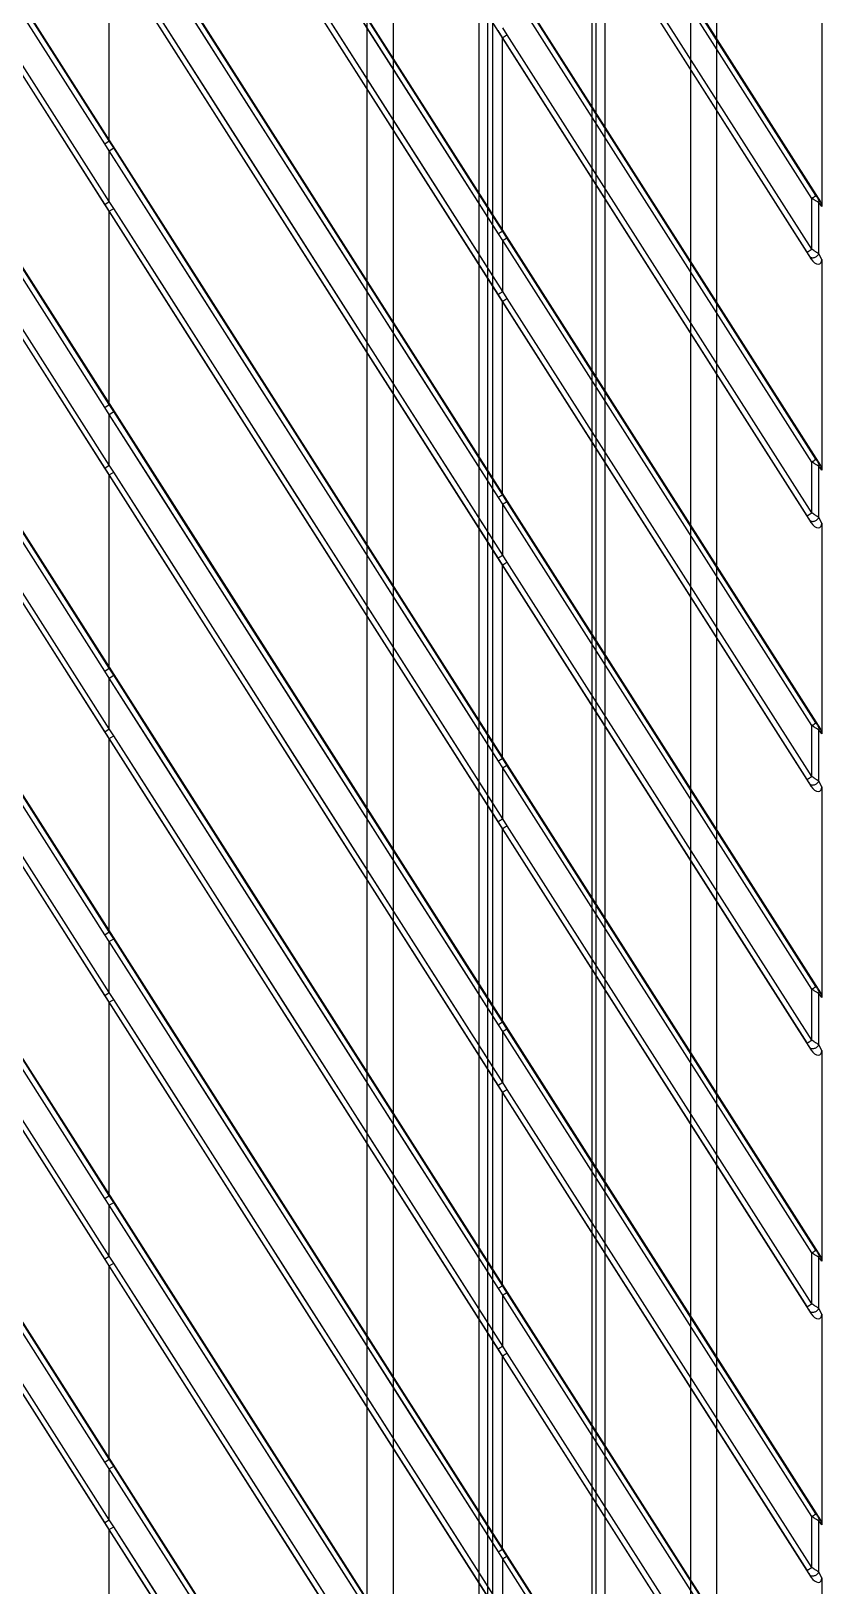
# Model space of a CAD drawing. Header units: millimetres. Extents: x 3299 to 14264, y 1863 to 5555.
# Drawn here: x 10728.2 to 10773.4, y 4579 to 4667.9 of the extents above; entities that cross this region are included whole.
import ezdxf

# ---------------------------------------------------------------- set-up
doc = ezdxf.new("R2010")
doc.units = ezdxf.units.MM
doc.layers.add('02___PRT_ALL_AXES', color=7, linetype='Continuous')

# ---------------------------------------------------------------- blocks, each defined once
blk = doc.blocks.new('rygj')
at = {"color": 114, "linetype": 'Continuous', "true_color": 0x139b48}
for p, q in [((4442.055, 3171.646), (5101.055, 3171.646)), ((4442.055, 3170.146), (5101.055, 3170.146)), ((4495.013, 3165.246), (5068.697, 3165.246)), ((4495.398, 3164.746), (5068.312, 3164.746)), ((4495.013, 3158.046), (5068.697, 3158.046)), ((4495.398, 3158.546), (5068.312, 3158.546)), ((4442.055, 3153.146), (5101.055, 3153.146)), ((4442.055, 3151.646), (5101.055, 3151.646))]:
    blk.add_line(p, q, dxfattribs=at)
at = {"layer": '02___PRT_ALL_AXES', "color": 114, "linetype": 'Continuous', "true_color": 0x139b48}
for p, q in [((5068.145, 3164.485), (4464.566, 3164.485)), ((5068.145, 3158.807), (4464.566, 3158.807))]:
    blk.add_line(p, q, dxfattribs=at)
blk = doc.blocks.new('ryfh')
at = {"rotation": 90}
blk.add_blockref('rygj', (11445.273, 369.859), dxfattribs=at)
blk = doc.blocks.new('1111')
at = {"color": 7, "linetype": 'Continuous'}
for p, q in [((16422.6, 7050.624), (16601.677, 6769.531)), ((16424.998, 7050.956), (16602.197, 6772.809)), ((16432.204, 7050.624), (16601.677, 6784.606)), ((16434.602, 7050.956), (16602.197, 6787.885)), ((16441.809, 7050.624), (16601.677, 6799.681)), ((16444.206, 7050.956), (16602.197, 6802.96)), ((16451.413, 7050.624), (16601.677, 6814.757)), ((16453.81, 7050.956), (16602.197, 6818.035)), ((16461.017, 7050.624), (16601.677, 6829.832)), ((16463.414, 7050.956), (16602.197, 6833.111)), ((16470.621, 7050.624), (16601.677, 6844.908)), ((16473.018, 7050.956), (16602.197, 6848.186)), ((16480.225, 7050.624), (16601.677, 6859.983)), ((16482.622, 7050.956), (16602.197, 6863.262)), ((16489.829, 7050.624), (16601.677, 6875.058)), ((16492.226, 7050.956), (16602.197, 6878.337)), ((16499.433, 7050.624), (16601.677, 6890.134)), ((16501.831, 7050.956), (16602.197, 6893.412)), ((16509.037, 7050.624), (16601.677, 6905.209)), ((16511.435, 7050.956), (16602.197, 6908.488)), ((16561.286, 6832.968), (16448.358, 7010.23)), ((16561.538, 6833.129), (16448.61, 7010.391)), ((16561.286, 6836.433), (16450.565, 7010.23)), ((16561.538, 6836.594), (16450.817, 7010.391)), ((16561.286, 6848.044), (16457.962, 7010.23)), ((16561.538, 6848.204), (16458.214, 7010.391)), ((16561.286, 6851.508), (16460.169, 7010.23)), ((16561.538, 6851.669), (16460.421, 7010.391)), ((16561.286, 6863.119), (16467.566, 7010.23)), ((16561.538, 6863.28), (16467.818, 7010.391)), ((16561.286, 6866.584), (16469.773, 7010.23)), ((16561.538, 6866.744), (16470.025, 7010.391)), ((16561.286, 6878.195), (16477.17, 7010.23)), ((16561.538, 6878.355), (16477.422, 7010.391)), ((16561.286, 6881.659), (16479.377, 7010.23)), ((16561.538, 6881.82), (16479.629, 7010.391)), ((16561.286, 6893.27), (16486.774, 7010.23)), ((16561.538, 6893.43), (16487.026, 7010.391)), ((16561.286, 6896.735), (16488.981, 7010.23)), ((16561.538, 6896.895), (16489.233, 7010.391)), ((16561.286, 6908.345), (16496.378, 7010.23)), ((16561.538, 6908.506), (16496.63, 7010.391)), ((16561.286, 6911.81), (16498.585, 7010.23)), ((16561.538, 6911.971), (16498.838, 7010.391)), ((16584.022, 6906.827), (16561.79, 6941.726)), ((16583.784, 6906.667), (16561.538, 6941.565)), ((16583.768, 6903.204), (16561.538, 6938.1)), ((16584.035, 6903.365), (16561.79, 6938.261)), ((16601.704, 6908.689), (16584.035, 6936.424)), ((16601.941, 6908.849), (16584.272, 6936.584)), ((16601.437, 6905.62), (16584.021, 6932.958)), ((16601.704, 6905.781), (16584.287, 6933.12)), ((16584.022, 6891.751), (16561.79, 6926.65)), ((16583.784, 6891.591), (16561.538, 6926.49)), ((16574.266, 6918.12), (16569.519, 6925.572)), ((16561.538, 6911.971), (16561.538, 6923.025)), ((16583.768, 6888.128), (16561.538, 6923.025)), ((16584.035, 6888.29), (16561.79, 6923.186)), ((16567.319, 6914.512), (16561.79, 6923.186)), ((16567.234, 6918.104), (16564.642, 6922.173)), ((16566.986, 6917.944), (16564.392, 6922.013)), ((16576.893, 6914.569), (16572.152, 6922.006)), ((16576.516, 6918.068), (16574.139, 6921.798)), ((16576.758, 6918.229), (16574.382, 6921.958)), ((16601.704, 6893.614), (16584.035, 6921.349)), ((16601.941, 6893.774), (16584.272, 6921.509)), ((16602.282, 6920.269), (16602.282, 6908.222)), ((16567.063, 6914.351), (16564.432, 6918.483)), ((16569.41, 6914.141), (16566.986, 6917.944)), ((16569.657, 6914.302), (16567.234, 6918.104)), ((16578.987, 6910.709), (16574.266, 6918.12)), ((16581.292, 6910.577), (16576.516, 6918.068)), ((16579.141, 6914.488), (16576.758, 6918.229)), ((16584.021, 6917.883), (16583.768, 6918.279)), ((16584.01, 6917.865), (16584.021, 6917.883)), ((16584.01, 6906.884), (16584.01, 6917.865)), ((16601.437, 6890.544), (16584.021, 6917.883)), ((16584.287, 6918.044), (16584.035, 6918.44)), ((16601.704, 6890.706), (16584.287, 6918.044)), ((16569.519, 6910.497), (16567.063, 6914.351)), ((16569.776, 6910.658), (16567.319, 6914.512)), ((16574.139, 6906.723), (16569.41, 6914.141)), ((16574.382, 6906.883), (16569.657, 6914.302)), ((16579.251, 6910.87), (16576.893, 6914.569)), ((16581.531, 6910.737), (16579.141, 6914.488)), ((16561.286, 6911.81), (16561.538, 6911.971)), ((16561.538, 6911.414), (16561.286, 6911.81)), ((16561.79, 6911.575), (16561.538, 6911.971)), ((16561.538, 6911.414), (16561.79, 6911.575)), ((16583.784, 6876.516), (16561.538, 6911.414)), ((16561.538, 6908.506), (16561.538, 6911.414)), ((16564.392, 6906.937), (16561.538, 6911.414)), ((16584.022, 6876.676), (16561.79, 6911.575)), ((16564.642, 6907.098), (16561.79, 6911.575)), ((16574.266, 6903.044), (16569.519, 6910.497)), ((16574.527, 6903.205), (16569.776, 6910.658)), ((16581.334, 6907.025), (16578.987, 6910.709)), ((16584.035, 6903.365), (16579.251, 6910.87)), ((16583.784, 6906.667), (16581.292, 6910.577)), ((16584.022, 6906.827), (16581.531, 6910.737)), ((16561.286, 6908.345), (16561.538, 6908.506)), ((16561.538, 6907.95), (16561.286, 6908.345)), ((16561.79, 6908.11), (16561.538, 6908.506)), ((16561.538, 6907.95), (16561.79, 6908.11)), ((16583.768, 6873.053), (16561.538, 6907.95)), ((16561.538, 6896.895), (16561.538, 6907.95)), ((16564.432, 6903.407), (16561.538, 6907.95)), ((16584.035, 6873.214), (16561.79, 6908.11)), ((16564.686, 6903.568), (16561.79, 6908.11)), ((16601.704, 6905.781), (16601.704, 6908.689)), ((16602.197, 6908.488), (16602.102, 6908.611)), ((16602.282, 6908.222), (16602.107, 6908.451)), ((16602.107, 6905.514), (16602.107, 6908.451)), ((16567.234, 6903.029), (16564.642, 6907.098)), ((16583.768, 6903.204), (16581.334, 6907.025)), ((16566.986, 6902.869), (16564.392, 6906.937)), ((16576.516, 6902.993), (16574.139, 6906.723)), ((16576.758, 6903.153), (16574.382, 6906.883)), ((16584.035, 6906.273), (16583.784, 6906.667)), ((16584.01, 6906.884), (16584.022, 6906.827)), ((16584.272, 6906.433), (16584.022, 6906.827)), ((16601.704, 6878.539), (16584.035, 6906.273)), ((16584.035, 6903.365), (16584.035, 6906.273)), ((16601.941, 6878.699), (16584.272, 6906.433)), ((16601.677, 6905.209), (16601.598, 6905.353)), ((16602.282, 6905.194), (16602.107, 6905.514)), ((16602.282, 6905.194), (16602.282, 6893.147)), ((16567.063, 6899.276), (16564.432, 6903.407)), ((16567.319, 6899.437), (16564.686, 6903.568)), ((16569.41, 6899.066), (16566.986, 6902.869)), ((16572.012, 6895.528), (16567.234, 6903.029)), ((16576.631, 6899.333), (16574.266, 6903.044)), ((16576.893, 6899.494), (16574.527, 6903.205)), ((16578.9, 6899.253), (16576.516, 6902.993)), ((16579.141, 6899.413), (16576.758, 6903.153)), ((16584.021, 6902.808), (16583.768, 6903.204)), ((16584.01, 6902.79), (16584.021, 6902.808)), ((16584.01, 6891.809), (16584.01, 6902.79)), ((16601.437, 6875.469), (16584.021, 6902.808)), ((16584.287, 6902.969), (16584.035, 6903.365)), ((16601.704, 6875.63), (16584.287, 6902.969)), ((16569.519, 6895.422), (16567.063, 6899.276)), ((16572.152, 6891.855), (16567.319, 6899.437)), ((16571.767, 6895.368), (16569.41, 6899.066)), ((16581.334, 6891.949), (16576.631, 6899.333)), ((16581.599, 6892.11), (16576.893, 6899.494)), ((16581.292, 6895.501), (16578.9, 6899.253)), ((16581.531, 6895.661), (16579.141, 6899.413)), ((16561.286, 6896.735), (16561.538, 6896.895)), ((16561.538, 6896.339), (16561.286, 6896.735)), ((16561.79, 6896.499), (16561.538, 6896.895)), ((16561.538, 6896.339), (16561.79, 6896.499)), ((16583.784, 6861.44), (16561.538, 6896.339)), ((16561.538, 6893.43), (16561.538, 6896.339)), ((16564.392, 6891.862), (16561.538, 6896.339)), ((16584.022, 6861.6), (16561.79, 6896.499)), ((16564.642, 6892.022), (16561.79, 6896.499)), ((16574.266, 6887.969), (16569.519, 6895.422)), ((16574.382, 6891.808), (16572.012, 6895.528)), ((16583.784, 6891.591), (16581.292, 6895.501)), ((16584.022, 6891.751), (16581.531, 6895.661)), ((16576.516, 6887.918), (16571.767, 6895.368)), ((16601.704, 6890.706), (16601.704, 6893.614)), ((16561.286, 6893.27), (16561.538, 6893.43)), ((16561.538, 6892.874), (16561.286, 6893.27)), ((16561.79, 6893.035), (16561.538, 6893.43)), ((16561.538, 6892.874), (16561.79, 6893.035)), ((16583.768, 6857.978), (16561.538, 6892.874)), ((16561.538, 6881.82), (16561.538, 6892.874)), ((16564.432, 6888.332), (16561.538, 6892.874)), ((16584.035, 6858.139), (16561.79, 6893.035)), ((16564.686, 6888.493), (16561.79, 6893.035)), ((16602.197, 6893.412), (16602.102, 6893.535)), ((16602.282, 6893.147), (16602.107, 6893.376)), ((16602.107, 6890.438), (16602.107, 6893.376)), ((16566.986, 6887.793), (16564.392, 6891.862)), ((16567.234, 6887.954), (16564.642, 6892.022)), ((16574.527, 6888.13), (16572.152, 6891.855)), ((16583.768, 6888.128), (16581.334, 6891.949)), ((16584.035, 6888.29), (16581.599, 6892.11)), ((16576.758, 6888.078), (16574.382, 6891.808)), ((16584.035, 6891.198), (16583.784, 6891.591)), ((16584.01, 6891.809), (16584.022, 6891.751)), ((16584.272, 6891.358), (16584.022, 6891.751)), ((16601.704, 6863.463), (16584.035, 6891.198)), ((16584.035, 6888.29), (16584.035, 6891.198)), ((16601.941, 6863.623), (16584.272, 6891.358)), ((16601.677, 6890.134), (16601.598, 6890.277)), ((16602.282, 6890.118), (16602.107, 6890.438)), ((16602.282, 6890.118), (16602.282, 6878.071)), ((16567.063, 6884.201), (16564.432, 6888.332)), ((16567.319, 6884.361), (16564.686, 6888.493)), ((16584.287, 6887.893), (16584.035, 6888.29)), ((16569.41, 6883.991), (16566.986, 6887.793)), ((16569.657, 6884.151), (16567.234, 6887.954)), ((16576.631, 6884.257), (16574.266, 6887.969)), ((16579.251, 6880.72), (16574.527, 6888.13)), ((16578.9, 6884.177), (16576.516, 6887.918)), ((16579.141, 6884.338), (16576.758, 6888.078)), ((16584.021, 6887.732), (16583.768, 6888.128)), ((16584.01, 6887.714), (16584.021, 6887.732)), ((16584.01, 6876.734), (16584.01, 6887.714)), ((16601.437, 6860.394), (16584.021, 6887.732)), ((16601.704, 6860.555), (16584.287, 6887.893)), ((16571.893, 6876.619), (16567.063, 6884.201)), ((16569.776, 6880.507), (16567.319, 6884.361)), ((16571.767, 6880.293), (16569.41, 6883.991)), ((16572.012, 6880.453), (16569.657, 6884.151)), ((16581.334, 6876.874), (16576.631, 6884.257)), ((16581.292, 6880.426), (16578.9, 6884.177)), ((16581.531, 6880.586), (16579.141, 6884.338)), ((16561.286, 6881.659), (16561.538, 6881.82)), ((16561.538, 6881.264), (16561.286, 6881.659)), ((16561.79, 6881.424), (16561.538, 6881.82)), ((16561.538, 6881.264), (16561.79, 6881.424)), ((16583.784, 6846.365), (16561.538, 6881.264)), ((16561.538, 6878.355), (16561.538, 6881.264)), ((16564.392, 6876.786), (16561.538, 6881.264)), ((16584.022, 6846.525), (16561.79, 6881.424)), ((16564.642, 6876.947), (16561.79, 6881.424)), ((16572.152, 6876.78), (16569.776, 6880.507)), ((16574.139, 6876.572), (16571.767, 6880.293)), ((16574.382, 6876.732), (16572.012, 6880.453)), ((16581.599, 6877.035), (16579.251, 6880.72)), ((16583.784, 6876.516), (16581.292, 6880.426)), ((16584.022, 6876.676), (16581.531, 6880.586)), ((16601.704, 6875.63), (16601.704, 6878.539)), ((16561.286, 6878.195), (16561.538, 6878.355)), ((16561.538, 6877.799), (16561.286, 6878.195)), ((16561.79, 6877.959), (16561.538, 6878.355)), ((16561.538, 6877.799), (16561.79, 6877.959)), ((16583.768, 6842.902), (16561.538, 6877.799)), ((16561.538, 6866.744), (16561.538, 6877.799)), ((16564.432, 6873.257), (16561.538, 6877.799)), ((16584.035, 6843.063), (16561.79, 6877.959)), ((16564.686, 6873.417), (16561.79, 6877.959)), ((16602.197, 6878.337), (16602.102, 6878.46)), ((16602.282, 6878.071), (16602.107, 6878.3)), ((16602.107, 6875.363), (16602.107, 6878.3)), ((16566.986, 6872.718), (16564.392, 6876.786)), ((16567.234, 6872.878), (16564.642, 6876.947)), ((16576.893, 6869.343), (16572.152, 6876.78)), ((16576.758, 6873.002), (16574.382, 6876.732)), ((16583.768, 6873.053), (16581.334, 6876.874)), ((16584.035, 6873.214), (16581.599, 6877.035)), ((16584.01, 6876.734), (16584.022, 6876.676)), ((16574.266, 6872.893), (16571.893, 6876.619)), ((16576.516, 6872.842), (16574.139, 6876.572)), ((16584.035, 6876.123), (16583.784, 6876.516)), ((16584.272, 6876.283), (16584.022, 6876.676)), ((16601.704, 6848.388), (16584.035, 6876.123)), ((16584.035, 6873.214), (16584.035, 6876.123)), ((16601.941, 6848.548), (16584.272, 6876.283)), ((16601.677, 6875.058), (16601.598, 6875.202)), ((16602.282, 6875.043), (16602.107, 6875.363)), ((16602.282, 6875.043), (16602.282, 6862.996)), ((16567.063, 6869.125), (16564.432, 6873.257)), ((16567.319, 6869.286), (16564.686, 6873.417)), ((16584.287, 6872.818), (16584.035, 6873.214)), ((16569.41, 6868.915), (16566.986, 6872.718)), ((16569.657, 6869.076), (16567.234, 6872.878)), ((16576.631, 6869.182), (16574.266, 6872.893)), ((16578.9, 6869.102), (16576.516, 6872.842)), ((16579.141, 6869.262), (16576.758, 6873.002)), ((16584.021, 6872.657), (16583.768, 6873.053)), ((16584.01, 6872.639), (16584.021, 6872.657)), ((16584.01, 6861.658), (16584.01, 6872.639)), ((16601.437, 6845.318), (16584.021, 6872.657)), ((16601.704, 6845.479), (16584.287, 6872.818)), ((16569.519, 6865.271), (16567.063, 6869.125)), ((16572.152, 6861.704), (16567.319, 6869.286)), ((16571.767, 6865.217), (16569.41, 6868.915)), ((16572.012, 6865.378), (16569.657, 6869.076)), ((16578.987, 6865.483), (16576.631, 6869.182)), ((16579.251, 6865.644), (16576.893, 6869.343)), ((16581.292, 6865.35), (16578.9, 6869.102)), ((16581.531, 6865.51), (16579.141, 6869.262)), ((16561.286, 6866.584), (16561.538, 6866.744)), ((16561.538, 6866.188), (16561.286, 6866.584)), ((16561.79, 6866.349), (16561.538, 6866.744)), ((16561.538, 6866.188), (16561.79, 6866.349)), ((16583.784, 6831.29), (16561.538, 6866.188)), ((16561.538, 6863.28), (16561.538, 6866.188)), ((16564.392, 6861.711), (16561.538, 6866.188)), ((16584.022, 6831.45), (16561.79, 6866.349)), ((16564.642, 6861.872), (16561.79, 6866.349)), ((16571.893, 6861.543), (16569.519, 6865.271)), ((16574.139, 6861.497), (16571.767, 6865.217)), ((16574.382, 6861.657), (16572.012, 6865.378)), ((16581.334, 6861.798), (16578.987, 6865.483)), ((16581.599, 6861.96), (16579.251, 6865.644)), ((16583.784, 6861.44), (16581.292, 6865.35)), ((16584.022, 6861.6), (16581.531, 6865.51)), ((16601.704, 6860.555), (16601.704, 6863.463)), ((16602.197, 6863.262), (16602.102, 6863.385)), ((16561.286, 6863.119), (16561.538, 6863.28)), ((16561.538, 6862.723), (16561.286, 6863.119)), ((16561.79, 6862.884), (16561.538, 6863.28)), ((16561.538, 6862.723), (16561.79, 6862.884)), ((16583.768, 6827.827), (16561.538, 6862.723)), ((16561.538, 6851.669), (16561.538, 6862.723)), ((16564.432, 6858.181), (16561.538, 6862.723)), ((16584.035, 6827.988), (16561.79, 6862.884)), ((16564.686, 6858.342), (16561.79, 6862.884)), ((16602.282, 6862.996), (16602.107, 6863.225)), ((16602.107, 6860.288), (16602.107, 6863.225)), ((16566.986, 6857.642), (16564.392, 6861.711)), ((16567.234, 6857.803), (16564.642, 6861.872)), ((16574.527, 6857.979), (16572.152, 6861.704)), ((16576.758, 6857.927), (16574.382, 6861.657)), ((16583.768, 6857.978), (16581.334, 6861.798)), ((16584.035, 6858.139), (16581.599, 6861.96)), ((16584.01, 6861.658), (16584.022, 6861.6)), ((16584.272, 6861.207), (16584.022, 6861.6)), ((16574.266, 6857.818), (16571.893, 6861.543)), ((16576.516, 6857.767), (16574.139, 6861.497)), ((16584.035, 6861.047), (16583.784, 6861.44)), ((16601.704, 6833.312), (16584.035, 6861.047)), ((16584.035, 6858.139), (16584.035, 6861.047)), ((16601.941, 6833.472), (16584.272, 6861.207)), ((16601.677, 6859.983), (16601.598, 6860.127)), ((16602.282, 6859.968), (16602.107, 6860.288)), ((16602.282, 6859.968), (16602.282, 6847.92)), ((16567.063, 6854.05), (16564.432, 6858.181)), ((16567.319, 6854.211), (16564.686, 6858.342)), ((16584.287, 6857.743), (16584.035, 6858.139)), ((16569.41, 6853.84), (16566.986, 6857.642)), ((16569.657, 6854), (16567.234, 6857.803)), ((16576.631, 6854.107), (16574.266, 6857.818)), ((16576.893, 6854.268), (16574.527, 6857.979)), ((16578.9, 6854.027), (16576.516, 6857.767)), ((16579.141, 6854.187), (16576.758, 6857.927)), ((16584.021, 6857.582), (16583.768, 6857.978)), ((16584.01, 6857.564), (16584.021, 6857.582)), ((16584.01, 6846.583), (16584.01, 6857.564)), ((16601.437, 6830.243), (16584.021, 6857.582)), ((16601.704, 6830.404), (16584.287, 6857.743)), ((16569.519, 6850.196), (16567.063, 6854.05)), ((16569.776, 6850.356), (16567.319, 6854.211)), ((16571.767, 6850.142), (16569.41, 6853.84)), ((16572.012, 6850.302), (16569.657, 6854)), ((16578.987, 6850.408), (16576.631, 6854.107)), ((16579.251, 6850.569), (16576.893, 6854.268)), ((16581.292, 6850.275), (16578.9, 6854.027)), ((16581.531, 6850.435), (16579.141, 6854.187)), ((16561.286, 6851.508), (16561.538, 6851.669)), ((16561.538, 6851.113), (16561.286, 6851.508)), ((16561.79, 6851.273), (16561.538, 6851.669)), ((16561.538, 6851.113), (16561.79, 6851.273)), ((16583.784, 6816.214), (16561.538, 6851.113)), ((16561.538, 6848.204), (16561.538, 6851.113)), ((16564.392, 6846.636), (16561.538, 6851.113)), ((16584.022, 6816.374), (16561.79, 6851.273)), ((16564.642, 6846.796), (16561.79, 6851.273)), ((16571.893, 6846.468), (16569.519, 6850.196)), ((16572.152, 6846.629), (16569.776, 6850.356)), ((16574.139, 6846.421), (16571.767, 6850.142)), ((16574.382, 6846.582), (16572.012, 6850.302)), ((16581.334, 6846.723), (16578.987, 6850.408)), ((16581.599, 6846.884), (16579.251, 6850.569)), ((16583.784, 6846.365), (16581.292, 6850.275)), ((16584.022, 6846.525), (16581.531, 6850.435)), ((16601.704, 6845.479), (16601.704, 6848.388)), ((16602.197, 6848.186), (16602.102, 6848.309)), ((16561.286, 6848.044), (16561.538, 6848.204)), ((16561.538, 6847.648), (16561.286, 6848.044)), ((16561.79, 6847.809), (16561.538, 6848.204)), ((16561.538, 6847.648), (16561.79, 6847.809)), ((16583.768, 6812.751), (16561.538, 6847.648)), ((16561.538, 6836.594), (16561.538, 6847.648)), ((16564.432, 6843.106), (16561.538, 6847.648)), ((16584.035, 6812.913), (16561.79, 6847.809)), ((16564.686, 6843.266), (16561.79, 6847.809)), ((16602.282, 6847.92), (16602.107, 6848.149)), ((16602.107, 6845.212), (16602.107, 6848.149)), ((16566.986, 6842.567), (16564.392, 6846.636)), ((16567.234, 6842.727), (16564.642, 6846.796)), ((16574.527, 6842.904), (16572.152, 6846.629)), ((16576.758, 6842.852), (16574.382, 6846.582)), ((16583.768, 6842.902), (16581.334, 6846.723)), ((16584.035, 6843.063), (16581.599, 6846.884)), ((16584.01, 6846.583), (16584.022, 6846.525)), ((16584.272, 6846.132), (16584.022, 6846.525)), ((16574.266, 6842.743), (16571.893, 6846.468)), ((16576.516, 6842.692), (16574.139, 6846.421)), ((16584.035, 6845.972), (16583.784, 6846.365)), ((16601.704, 6818.237), (16584.035, 6845.972)), ((16584.035, 6843.063), (16584.035, 6845.972)), ((16601.941, 6818.397), (16584.272, 6846.132)), ((16601.677, 6844.908), (16601.598, 6845.051)), ((16602.282, 6844.892), (16602.107, 6845.212)), ((16602.282, 6844.892), (16602.282, 6832.845)), ((16567.063, 6838.974), (16564.432, 6843.106)), ((16567.319, 6839.135), (16564.686, 6843.266)), ((16584.287, 6842.667), (16584.035, 6843.063)), ((16569.41, 6838.764), (16566.986, 6842.567)), ((16569.657, 6838.925), (16567.234, 6842.727)), ((16576.631, 6839.031), (16574.266, 6842.743)), ((16576.893, 6839.192), (16574.527, 6842.904)), ((16578.9, 6838.951), (16576.516, 6842.692)), ((16579.141, 6839.111), (16576.758, 6842.852)), ((16584.021, 6842.506), (16583.768, 6842.902)), ((16584.01, 6842.488), (16584.021, 6842.506)), ((16584.01, 6831.507), (16584.01, 6842.488)), ((16601.437, 6815.168), (16584.021, 6842.506)), ((16601.704, 6815.329), (16584.287, 6842.667)), ((16569.519, 6835.12), (16567.063, 6838.974)), ((16569.776, 6835.281), (16567.319, 6839.135)), ((16571.767, 6835.067), (16569.41, 6838.764)), ((16572.012, 6835.227), (16569.657, 6838.925)), ((16578.987, 6835.332), (16576.631, 6839.031)), ((16579.251, 6835.493), (16576.893, 6839.192)), ((16581.292, 6835.2), (16578.9, 6838.951)), ((16581.531, 6835.36), (16579.141, 6839.111)), ((16561.286, 6836.433), (16561.538, 6836.594)), ((16561.538, 6836.037), (16561.286, 6836.433)), ((16561.79, 6836.198), (16561.538, 6836.594)), ((16561.538, 6836.037), (16561.79, 6836.198)), ((16583.784, 6801.139), (16561.538, 6836.037)), ((16561.538, 6833.129), (16561.538, 6836.037)), ((16564.392, 6831.56), (16561.538, 6836.037)), ((16584.022, 6801.299), (16561.79, 6836.198)), ((16564.642, 6831.721), (16561.79, 6836.198)), ((16571.893, 6831.393), (16569.519, 6835.12)), ((16574.527, 6827.828), (16569.776, 6835.281)), ((16574.139, 6831.346), (16571.767, 6835.067)), ((16574.382, 6831.506), (16572.012, 6835.227)), ((16581.334, 6831.648), (16578.987, 6835.332)), ((16581.599, 6831.809), (16579.251, 6835.493)), ((16583.784, 6831.29), (16581.292, 6835.2)), ((16584.022, 6831.45), (16581.531, 6835.36)), ((16601.704, 6830.404), (16601.704, 6833.312)), ((16602.197, 6833.111), (16602.102, 6833.234)), ((16561.286, 6832.968), (16561.538, 6833.129)), ((16561.538, 6832.573), (16561.286, 6832.968)), ((16561.79, 6832.733), (16561.538, 6833.129)), ((16561.538, 6832.573), (16561.79, 6832.733)), ((16583.768, 6797.676), (16561.538, 6832.573)), ((16561.538, 6821.518), (16561.538, 6832.573)), ((16564.432, 6828.03), (16561.538, 6832.573)), ((16584.035, 6797.837), (16561.79, 6832.733)), ((16564.686, 6828.191), (16561.79, 6832.733)), ((16602.282, 6832.845), (16602.107, 6833.074)), ((16602.107, 6830.137), (16602.107, 6833.074)), ((16566.986, 6827.492), (16564.392, 6831.56)), ((16567.234, 6827.652), (16564.642, 6831.721)), ((16574.266, 6827.667), (16571.893, 6831.393)), ((16576.758, 6827.776), (16574.382, 6831.506)), ((16583.768, 6827.827), (16581.334, 6831.648)), ((16584.035, 6827.988), (16581.599, 6831.809)), ((16584.01, 6831.507), (16584.022, 6831.45)), ((16584.272, 6831.056), (16584.022, 6831.45)), ((16576.516, 6827.616), (16574.139, 6831.346)), ((16584.035, 6830.896), (16583.784, 6831.29)), ((16601.704, 6803.162), (16584.035, 6830.896)), ((16584.035, 6827.988), (16584.035, 6830.896)), ((16601.941, 6803.322), (16584.272, 6831.056)), ((16601.677, 6829.832), (16601.598, 6829.976)), ((16602.282, 6829.817), (16602.107, 6830.137)), ((16602.282, 6829.817), (16602.282, 6817.77))]:
    blk.add_line(p, q, dxfattribs=at)
for centre, major_axis, ratio, start_param, end_param in [((16601.92, 6908.359), (-0.278, 0.337), 0.685856, -2.447355, -1.747542), ((16601.92, 6905.386), (-0.253, 0.43), 0.601104, -4.65481, -2.346373), ((16601.92, 6893.284), (-0.278, 0.337), 0.685856, -2.447355, -1.747542), ((16601.92, 6890.31), (-0.253, 0.43), 0.601104, -4.65481, -2.346373), ((16601.92, 6878.209), (-0.278, 0.337), 0.685856, -2.447355, -1.747542), ((16601.92, 6875.235), (-0.253, 0.43), 0.601104, -4.65481, -2.346373), ((16601.92, 6863.133), (-0.278, 0.337), 0.685856, -2.447355, -1.747542), ((16601.92, 6860.16), (-0.253, 0.43), 0.601104, -4.65481, -2.346373), ((16601.92, 6848.058), (-0.278, 0.337), 0.685856, -2.447355, -1.747542), ((16601.92, 6845.084), (-0.253, 0.43), 0.601104, -4.65481, -2.346373), ((16601.92, 6832.982), (-0.278, 0.337), 0.685856, -2.447355, -1.747542), ((16601.92, 6830.009), (-0.253, 0.43), 0.601104, -4.65481, -2.346373)]:
    blk.add_ellipse(centre, major_axis=major_axis, ratio=ratio, start_param=start_param, end_param=end_param, dxfattribs=at)
for points, knots in [([(16584.021, 6917.883), (16584.021, 6917.883), (16584.022, 6917.884), (16584.026, 6917.885), (16584.031, 6917.888), (16584.039, 6917.892), (16584.049, 6917.898), (16584.061, 6917.905), (16584.082, 6917.916), (16584.111, 6917.934), (16584.15, 6917.958), (16584.193, 6917.985), (16584.24, 6918.014), (16584.271, 6918.034), (16584.287, 6918.044)], [0, 0, 0, 0, 0.005231, 0.012589, 0.033669, 0.063117, 0.100673, 0.146013, 0.198735, 0.324335, 0.472945, 0.63916, 0.81702, 1, 1, 1, 1]), ([(16601.704, 6908.689), (16601.719, 6908.699), (16601.748, 6908.718), (16601.791, 6908.746), (16601.83, 6908.771), (16601.865, 6908.795), (16601.891, 6908.812), (16601.908, 6908.824), (16601.918, 6908.831), (16601.927, 6908.838), (16601.934, 6908.843), (16601.938, 6908.846), (16601.941, 6908.848), (16601.941, 6908.849)], [0, 0, 0, 0, 0.186782, 0.366131, 0.532175, 0.679595, 0.803609, 0.85556, 0.900224, 0.93725, 0.966352, 0.987305, 1, 1, 1, 1]), ([(16602.102, 6908.611), (16602.096, 6908.619), (16602.084, 6908.636), (16602.058, 6908.672), (16602.024, 6908.722), (16601.983, 6908.785), (16601.955, 6908.828), (16601.941, 6908.849)], [0, 0, 0, 0, 0.103408, 0.218747, 0.468859, 0.73184, 1, 1, 1, 1]), ([(16602.107, 6908.451), (16602.094, 6908.457), (16602.067, 6908.472), (16602.025, 6908.496), (16601.978, 6908.523), (16601.927, 6908.553), (16601.873, 6908.585), (16601.799, 6908.63), (16601.742, 6908.665), (16601.704, 6908.689)], [0, 0, 0, 0, 0.090397, 0.195428, 0.312456, 0.43902, 0.572905, 0.712149, 1, 1, 1, 1]), ([(16602.107, 6908.451), (16602.112, 6908.465), (16602.119, 6908.493), (16602.122, 6908.535), (16602.117, 6908.575), (16602.108, 6908.6), (16602.102, 6908.611)], [0, 0, 0, 0, 0.271855, 0.527736, 0.769173, 1, 1, 1, 1]), ([(16583.784, 6906.667), (16583.799, 6906.676), (16583.829, 6906.695), (16583.871, 6906.723), (16583.911, 6906.749), (16583.946, 6906.772), (16583.971, 6906.789), (16583.988, 6906.801), (16583.999, 6906.808), (16584.007, 6906.815), (16584.014, 6906.82), (16584.019, 6906.823), (16584.021, 6906.826), (16584.022, 6906.827)], [0, 0, 0, 0, 0.186765, 0.36611, 0.532157, 0.679586, 0.803609, 0.855564, 0.900231, 0.937259, 0.966361, 0.987311, 1, 1, 1, 1]), ([(16584.035, 6906.273), (16584.05, 6906.283), (16584.079, 6906.302), (16584.122, 6906.329), (16584.161, 6906.355), (16584.196, 6906.378), (16584.222, 6906.396), (16584.239, 6906.408), (16584.249, 6906.415), (16584.258, 6906.421), (16584.265, 6906.426), (16584.269, 6906.43), (16584.272, 6906.432), (16584.272, 6906.433)], [0, 0, 0, 0, 0.186782, 0.366131, 0.532175, 0.679595, 0.803609, 0.85556, 0.900224, 0.93725, 0.966352, 0.987305, 1, 1, 1, 1]), ([(16601.437, 6905.62), (16601.438, 6905.62), (16601.439, 6905.62), (16601.442, 6905.622), (16601.448, 6905.625), (16601.456, 6905.629), (16601.466, 6905.635), (16601.478, 6905.642), (16601.498, 6905.653), (16601.527, 6905.671), (16601.566, 6905.695), (16601.61, 6905.722), (16601.656, 6905.751), (16601.688, 6905.771), (16601.704, 6905.781)], [0, 0, 0, 0, 0.005231, 0.012589, 0.033669, 0.063117, 0.100673, 0.146013, 0.198735, 0.324335, 0.472945, 0.63916, 0.81702, 1, 1, 1, 1]), ([(16601.598, 6905.353), (16601.587, 6905.373), (16601.562, 6905.416), (16601.523, 6905.482), (16601.481, 6905.55), (16601.452, 6905.597), (16601.437, 6905.62)], [0, 0, 0, 0, 0.226755, 0.475744, 0.735416, 1, 1, 1, 1]), ([(16601.598, 6905.353), (16601.604, 6905.346), (16601.618, 6905.332), (16601.643, 6905.317), (16601.672, 6905.305), (16601.717, 6905.295), (16601.78, 6905.295), (16601.858, 6905.313), (16601.936, 6905.346), (16602.007, 6905.392), (16602.066, 6905.448), (16602.096, 6905.492), (16602.107, 6905.514)], [0, 0, 0, 0, 0.045713, 0.093827, 0.145197, 0.200355, 0.321964, 0.456539, 0.598535, 0.740949, 0.876692, 1, 1, 1, 1]), ([(16602.107, 6905.514), (16602.095, 6905.523), (16602.068, 6905.542), (16602.026, 6905.571), (16601.979, 6905.603), (16601.929, 6905.636), (16601.875, 6905.671), (16601.8, 6905.72), (16601.743, 6905.757), (16601.704, 6905.781)], [0, 0, 0, 0, 0.093828, 0.200628, 0.318136, 0.444256, 0.577126, 0.71505, 1, 1, 1, 1]), ([(16583.768, 6903.204), (16583.769, 6903.204), (16583.77, 6903.204), (16583.773, 6903.206), (16583.779, 6903.208), (16583.787, 6903.213), (16583.797, 6903.218), (16583.809, 6903.225), (16583.829, 6903.237), (16583.858, 6903.255), (16583.897, 6903.279), (16583.941, 6903.306), (16583.987, 6903.335), (16584.019, 6903.355), (16584.035, 6903.365)], [0, 0, 0, 0, 0.005231, 0.012589, 0.033669, 0.063117, 0.100673, 0.146013, 0.198735, 0.324335, 0.472945, 0.63916, 0.81702, 1, 1, 1, 1]), ([(16584.021, 6902.808), (16584.021, 6902.808), (16584.022, 6902.808), (16584.026, 6902.81), (16584.031, 6902.812), (16584.039, 6902.817), (16584.049, 6902.822), (16584.061, 6902.829), (16584.082, 6902.841), (16584.111, 6902.859), (16584.15, 6902.882), (16584.193, 6902.909), (16584.24, 6902.939), (16584.271, 6902.959), (16584.287, 6902.969)], [0, 0, 0, 0, 0.005231, 0.012589, 0.033669, 0.063117, 0.100673, 0.146013, 0.198735, 0.324335, 0.472945, 0.63916, 0.81702, 1, 1, 1, 1]), ([(16601.704, 6893.614), (16601.719, 6893.624), (16601.748, 6893.642), (16601.791, 6893.67), (16601.83, 6893.696), (16601.865, 6893.719), (16601.891, 6893.737), (16601.908, 6893.749), (16601.918, 6893.756), (16601.927, 6893.762), (16601.934, 6893.767), (16601.938, 6893.771), (16601.941, 6893.773), (16601.941, 6893.774)], [0, 0, 0, 0, 0.186782, 0.366131, 0.532175, 0.679595, 0.803609, 0.85556, 0.900224, 0.93725, 0.966352, 0.987305, 1, 1, 1, 1]), ([(16602.107, 6893.376), (16602.094, 6893.382), (16602.067, 6893.397), (16602.025, 6893.42), (16601.978, 6893.448), (16601.927, 6893.477), (16601.873, 6893.509), (16601.799, 6893.555), (16601.742, 6893.59), (16601.704, 6893.614)], [0, 0, 0, 0, 0.090397, 0.195428, 0.312456, 0.43902, 0.572905, 0.712149, 1, 1, 1, 1]), ([(16602.102, 6893.535), (16602.096, 6893.543), (16602.084, 6893.56), (16602.058, 6893.597), (16602.024, 6893.647), (16601.983, 6893.709), (16601.955, 6893.752), (16601.941, 6893.774)], [0, 0, 0, 0, 0.103408, 0.218747, 0.468859, 0.73184, 1, 1, 1, 1]), ([(16602.107, 6893.376), (16602.112, 6893.39), (16602.119, 6893.418), (16602.122, 6893.46), (16602.117, 6893.5), (16602.108, 6893.524), (16602.102, 6893.535)], [0, 0, 0, 0, 0.271855, 0.527736, 0.769173, 1, 1, 1, 1]), ([(16583.784, 6891.591), (16583.799, 6891.601), (16583.829, 6891.62), (16583.871, 6891.647), (16583.911, 6891.673), (16583.946, 6891.696), (16583.971, 6891.714), (16583.988, 6891.726), (16583.999, 6891.733), (16584.007, 6891.739), (16584.014, 6891.744), (16584.019, 6891.748), (16584.021, 6891.75), (16584.022, 6891.751)], [0, 0, 0, 0, 0.186765, 0.36611, 0.532157, 0.679586, 0.803609, 0.855564, 0.900231, 0.937259, 0.966361, 0.987311, 1, 1, 1, 1]), ([(16584.035, 6891.198), (16584.05, 6891.208), (16584.079, 6891.226), (16584.122, 6891.254), (16584.161, 6891.28), (16584.196, 6891.303), (16584.222, 6891.32), (16584.239, 6891.332), (16584.249, 6891.34), (16584.258, 6891.346), (16584.265, 6891.351), (16584.269, 6891.355), (16584.272, 6891.357), (16584.272, 6891.358)], [0, 0, 0, 0, 0.186782, 0.366131, 0.532175, 0.679595, 0.803609, 0.85556, 0.900224, 0.93725, 0.966352, 0.987305, 1, 1, 1, 1]), ([(16601.437, 6890.544), (16601.438, 6890.545), (16601.439, 6890.545), (16601.442, 6890.546), (16601.448, 6890.549), (16601.456, 6890.553), (16601.466, 6890.559), (16601.478, 6890.566), (16601.498, 6890.578), (16601.527, 6890.595), (16601.566, 6890.619), (16601.61, 6890.646), (16601.656, 6890.675), (16601.688, 6890.695), (16601.704, 6890.706)], [0, 0, 0, 0, 0.005231, 0.012589, 0.033669, 0.063117, 0.100673, 0.146013, 0.198735, 0.324335, 0.472945, 0.63916, 0.81702, 1, 1, 1, 1]), ([(16601.598, 6890.277), (16601.587, 6890.298), (16601.562, 6890.341), (16601.523, 6890.407), (16601.481, 6890.475), (16601.452, 6890.521), (16601.437, 6890.544)], [0, 0, 0, 0, 0.226755, 0.475744, 0.735416, 1, 1, 1, 1]), ([(16601.598, 6890.277), (16601.604, 6890.27), (16601.618, 6890.257), (16601.643, 6890.241), (16601.672, 6890.23), (16601.717, 6890.22), (16601.78, 6890.22), (16601.858, 6890.237), (16601.936, 6890.27), (16602.007, 6890.317), (16602.066, 6890.373), (16602.096, 6890.416), (16602.107, 6890.438)], [0, 0, 0, 0, 0.045713, 0.093827, 0.145197, 0.200355, 0.321964, 0.456539, 0.598535, 0.740949, 0.876692, 1, 1, 1, 1]), ([(16602.107, 6890.438), (16602.095, 6890.447), (16602.068, 6890.466), (16602.026, 6890.495), (16601.979, 6890.527), (16601.929, 6890.561), (16601.875, 6890.596), (16601.8, 6890.645), (16601.743, 6890.681), (16601.704, 6890.706)], [0, 0, 0, 0, 0.093828, 0.200628, 0.318136, 0.444256, 0.577126, 0.71505, 1, 1, 1, 1]), ([(16583.768, 6888.128), (16583.769, 6888.129), (16583.77, 6888.129), (16583.773, 6888.13), (16583.779, 6888.133), (16583.787, 6888.137), (16583.797, 6888.143), (16583.809, 6888.15), (16583.829, 6888.162), (16583.858, 6888.179), (16583.897, 6888.203), (16583.941, 6888.23), (16583.987, 6888.259), (16584.019, 6888.279), (16584.035, 6888.29)], [0, 0, 0, 0, 0.005231, 0.012589, 0.033669, 0.063117, 0.100673, 0.146013, 0.198735, 0.324335, 0.472945, 0.63916, 0.81702, 1, 1, 1, 1]), ([(16584.021, 6887.732), (16584.021, 6887.732), (16584.022, 6887.733), (16584.026, 6887.734), (16584.031, 6887.737), (16584.039, 6887.741), (16584.049, 6887.747), (16584.061, 6887.754), (16584.082, 6887.766), (16584.111, 6887.783), (16584.15, 6887.807), (16584.193, 6887.834), (16584.24, 6887.863), (16584.271, 6887.883), (16584.287, 6887.893)], [0, 0, 0, 0, 0.005231, 0.012589, 0.033669, 0.063117, 0.100673, 0.146013, 0.198735, 0.324335, 0.472945, 0.63916, 0.81702, 1, 1, 1, 1]), ([(16601.704, 6878.539), (16601.719, 6878.548), (16601.748, 6878.567), (16601.791, 6878.595), (16601.83, 6878.621), (16601.865, 6878.644), (16601.891, 6878.661), (16601.908, 6878.673), (16601.918, 6878.681), (16601.927, 6878.687), (16601.934, 6878.692), (16601.938, 6878.696), (16601.941, 6878.698), (16601.941, 6878.699)], [0, 0, 0, 0, 0.186782, 0.366131, 0.532175, 0.679595, 0.803609, 0.85556, 0.900224, 0.93725, 0.966352, 0.987305, 1, 1, 1, 1]), ([(16602.107, 6878.3), (16602.094, 6878.307), (16602.067, 6878.321), (16602.025, 6878.345), (16601.978, 6878.372), (16601.927, 6878.402), (16601.873, 6878.434), (16601.799, 6878.48), (16601.742, 6878.515), (16601.704, 6878.539)], [0, 0, 0, 0, 0.090397, 0.195428, 0.312456, 0.43902, 0.572905, 0.712149, 1, 1, 1, 1]), ([(16602.102, 6878.46), (16602.096, 6878.468), (16602.084, 6878.485), (16602.058, 6878.522), (16602.024, 6878.571), (16601.983, 6878.634), (16601.955, 6878.677), (16601.941, 6878.699)], [0, 0, 0, 0, 0.103408, 0.218747, 0.468859, 0.73184, 1, 1, 1, 1]), ([(16602.107, 6878.3), (16602.112, 6878.314), (16602.119, 6878.342), (16602.122, 6878.384), (16602.117, 6878.424), (16602.108, 6878.449), (16602.102, 6878.46)], [0, 0, 0, 0, 0.271855, 0.527736, 0.769173, 1, 1, 1, 1]), ([(16583.784, 6876.516), (16583.799, 6876.525), (16583.829, 6876.544), (16583.871, 6876.572), (16583.911, 6876.598), (16583.946, 6876.621), (16583.971, 6876.638), (16583.988, 6876.65), (16583.999, 6876.658), (16584.007, 6876.664), (16584.014, 6876.669), (16584.019, 6876.673), (16584.021, 6876.675), (16584.022, 6876.676)], [0, 0, 0, 0, 0.186765, 0.36611, 0.532157, 0.679586, 0.803609, 0.855564, 0.900231, 0.937259, 0.966361, 0.987311, 1, 1, 1, 1]), ([(16584.035, 6876.123), (16584.05, 6876.132), (16584.079, 6876.151), (16584.122, 6876.179), (16584.161, 6876.205), (16584.196, 6876.228), (16584.222, 6876.245), (16584.239, 6876.257), (16584.249, 6876.264), (16584.258, 6876.271), (16584.265, 6876.276), (16584.269, 6876.279), (16584.272, 6876.282), (16584.272, 6876.283)], [0, 0, 0, 0, 0.186782, 0.366131, 0.532175, 0.679595, 0.803609, 0.85556, 0.900224, 0.93725, 0.966352, 0.987305, 1, 1, 1, 1]), ([(16601.437, 6875.469), (16601.438, 6875.469), (16601.439, 6875.47), (16601.442, 6875.471), (16601.448, 6875.474), (16601.456, 6875.478), (16601.466, 6875.484), (16601.478, 6875.491), (16601.498, 6875.502), (16601.527, 6875.52), (16601.566, 6875.544), (16601.61, 6875.571), (16601.656, 6875.6), (16601.688, 6875.62), (16601.704, 6875.63)], [0, 0, 0, 0, 0.005231, 0.012589, 0.033669, 0.063117, 0.100673, 0.146013, 0.198735, 0.324335, 0.472945, 0.63916, 0.81702, 1, 1, 1, 1]), ([(16601.598, 6875.202), (16601.587, 6875.223), (16601.562, 6875.266), (16601.523, 6875.331), (16601.481, 6875.4), (16601.452, 6875.446), (16601.437, 6875.469)], [0, 0, 0, 0, 0.226755, 0.475744, 0.735416, 1, 1, 1, 1]), ([(16601.598, 6875.202), (16601.604, 6875.195), (16601.618, 6875.181), (16601.643, 6875.166), (16601.672, 6875.154), (16601.717, 6875.144), (16601.78, 6875.145), (16601.858, 6875.162), (16601.936, 6875.195), (16602.007, 6875.241), (16602.066, 6875.297), (16602.096, 6875.341), (16602.107, 6875.363)], [0, 0, 0, 0, 0.045713, 0.093827, 0.145197, 0.200355, 0.321964, 0.456539, 0.598535, 0.740949, 0.876692, 1, 1, 1, 1]), ([(16602.107, 6875.363), (16602.095, 6875.372), (16602.068, 6875.391), (16602.026, 6875.42), (16601.979, 6875.452), (16601.929, 6875.485), (16601.875, 6875.521), (16601.8, 6875.569), (16601.743, 6875.606), (16601.704, 6875.63)], [0, 0, 0, 0, 0.093828, 0.200628, 0.318136, 0.444256, 0.577126, 0.71505, 1, 1, 1, 1]), ([(16583.768, 6873.053), (16583.769, 6873.053), (16583.77, 6873.054), (16583.773, 6873.055), (16583.779, 6873.058), (16583.787, 6873.062), (16583.797, 6873.068), (16583.809, 6873.075), (16583.829, 6873.086), (16583.858, 6873.104), (16583.897, 6873.128), (16583.941, 6873.155), (16583.987, 6873.184), (16584.019, 6873.204), (16584.035, 6873.214)], [0, 0, 0, 0, 0.005231, 0.012589, 0.033669, 0.063117, 0.100673, 0.146013, 0.198735, 0.324335, 0.472945, 0.63916, 0.81702, 1, 1, 1, 1]), ([(16584.021, 6872.657), (16584.021, 6872.657), (16584.022, 6872.657), (16584.026, 6872.659), (16584.031, 6872.662), (16584.039, 6872.666), (16584.049, 6872.672), (16584.061, 6872.679), (16584.082, 6872.69), (16584.111, 6872.708), (16584.15, 6872.732), (16584.193, 6872.759), (16584.24, 6872.788), (16584.271, 6872.808), (16584.287, 6872.818)], [0, 0, 0, 0, 0.005231, 0.012589, 0.033669, 0.063117, 0.100673, 0.146013, 0.198735, 0.324335, 0.472945, 0.63916, 0.81702, 1, 1, 1, 1]), ([(16601.704, 6863.463), (16601.719, 6863.473), (16601.748, 6863.492), (16601.791, 6863.519), (16601.83, 6863.545), (16601.865, 6863.568), (16601.891, 6863.586), (16601.908, 6863.598), (16601.918, 6863.605), (16601.927, 6863.611), (16601.934, 6863.616), (16601.938, 6863.62), (16601.941, 6863.622), (16601.941, 6863.623)], [0, 0, 0, 0, 0.186782, 0.366131, 0.532175, 0.679595, 0.803609, 0.85556, 0.900224, 0.93725, 0.966352, 0.987305, 1, 1, 1, 1]), ([(16602.107, 6863.225), (16602.094, 6863.231), (16602.067, 6863.246), (16602.025, 6863.27), (16601.978, 6863.297), (16601.927, 6863.327), (16601.873, 6863.359), (16601.799, 6863.404), (16601.742, 6863.439), (16601.704, 6863.463)], [0, 0, 0, 0, 0.090397, 0.195428, 0.312456, 0.43902, 0.572905, 0.712149, 1, 1, 1, 1]), ([(16602.102, 6863.385), (16602.096, 6863.393), (16602.084, 6863.409), (16602.058, 6863.446), (16602.024, 6863.496), (16601.983, 6863.559), (16601.955, 6863.601), (16601.941, 6863.623)], [0, 0, 0, 0, 0.103408, 0.218747, 0.468859, 0.73184, 1, 1, 1, 1]), ([(16602.107, 6863.225), (16602.112, 6863.239), (16602.119, 6863.267), (16602.122, 6863.309), (16602.117, 6863.349), (16602.108, 6863.373), (16602.102, 6863.385)], [0, 0, 0, 0, 0.271855, 0.527736, 0.769173, 1, 1, 1, 1]), ([(16583.784, 6861.44), (16583.799, 6861.45), (16583.829, 6861.469), (16583.871, 6861.497), (16583.911, 6861.522), (16583.946, 6861.546), (16583.971, 6861.563), (16583.988, 6861.575), (16583.999, 6861.582), (16584.007, 6861.589), (16584.014, 6861.594), (16584.019, 6861.597), (16584.021, 6861.599), (16584.022, 6861.6)], [0, 0, 0, 0, 0.186765, 0.36611, 0.532157, 0.679586, 0.803609, 0.855564, 0.900231, 0.937259, 0.966361, 0.987311, 1, 1, 1, 1]), ([(16584.035, 6861.047), (16584.05, 6861.057), (16584.079, 6861.076), (16584.122, 6861.103), (16584.161, 6861.129), (16584.196, 6861.152), (16584.222, 6861.17), (16584.239, 6861.182), (16584.249, 6861.189), (16584.258, 6861.195), (16584.265, 6861.2), (16584.269, 6861.204), (16584.272, 6861.206), (16584.272, 6861.207)], [0, 0, 0, 0, 0.186782, 0.366131, 0.532175, 0.679595, 0.803609, 0.85556, 0.900224, 0.93725, 0.966352, 0.987305, 1, 1, 1, 1]), ([(16601.437, 6860.394), (16601.438, 6860.394), (16601.439, 6860.394), (16601.442, 6860.396), (16601.448, 6860.398), (16601.456, 6860.403), (16601.466, 6860.408), (16601.478, 6860.415), (16601.498, 6860.427), (16601.527, 6860.445), (16601.566, 6860.468), (16601.61, 6860.495), (16601.656, 6860.525), (16601.688, 6860.545), (16601.704, 6860.555)], [0, 0, 0, 0, 0.005231, 0.012589, 0.033669, 0.063117, 0.100673, 0.146013, 0.198735, 0.324335, 0.472945, 0.63916, 0.81702, 1, 1, 1, 1]), ([(16601.598, 6860.127), (16601.587, 6860.147), (16601.562, 6860.19), (16601.523, 6860.256), (16601.481, 6860.324), (16601.452, 6860.37), (16601.437, 6860.394)], [0, 0, 0, 0, 0.226755, 0.475744, 0.735416, 1, 1, 1, 1]), ([(16601.598, 6860.127), (16601.604, 6860.119), (16601.618, 6860.106), (16601.643, 6860.09), (16601.672, 6860.079), (16601.717, 6860.069), (16601.78, 6860.069), (16601.858, 6860.087), (16601.936, 6860.12), (16602.007, 6860.166), (16602.066, 6860.222), (16602.096, 6860.265), (16602.107, 6860.288)], [0, 0, 0, 0, 0.045713, 0.093827, 0.145197, 0.200355, 0.321964, 0.456539, 0.598535, 0.740949, 0.876692, 1, 1, 1, 1]), ([(16602.107, 6860.288), (16602.095, 6860.297), (16602.068, 6860.315), (16602.026, 6860.345), (16601.979, 6860.376), (16601.929, 6860.41), (16601.875, 6860.445), (16601.8, 6860.494), (16601.743, 6860.53), (16601.704, 6860.555)], [0, 0, 0, 0, 0.093828, 0.200628, 0.318136, 0.444256, 0.577126, 0.71505, 1, 1, 1, 1]), ([(16583.768, 6857.978), (16583.769, 6857.978), (16583.77, 6857.978), (16583.773, 6857.98), (16583.779, 6857.982), (16583.787, 6857.987), (16583.797, 6857.992), (16583.809, 6857.999), (16583.829, 6858.011), (16583.858, 6858.029), (16583.897, 6858.052), (16583.941, 6858.079), (16583.987, 6858.108), (16584.019, 6858.129), (16584.035, 6858.139)], [0, 0, 0, 0, 0.005231, 0.012589, 0.033669, 0.063117, 0.100673, 0.146013, 0.198735, 0.324335, 0.472945, 0.63916, 0.81702, 1, 1, 1, 1]), ([(16584.021, 6857.582), (16584.021, 6857.582), (16584.022, 6857.582), (16584.026, 6857.583), (16584.031, 6857.586), (16584.039, 6857.59), (16584.049, 6857.596), (16584.061, 6857.603), (16584.082, 6857.615), (16584.111, 6857.632), (16584.15, 6857.656), (16584.193, 6857.683), (16584.24, 6857.712), (16584.271, 6857.732), (16584.287, 6857.743)], [0, 0, 0, 0, 0.005231, 0.012589, 0.033669, 0.063117, 0.100673, 0.146013, 0.198735, 0.324335, 0.472945, 0.63916, 0.81702, 1, 1, 1, 1]), ([(16601.704, 6848.388), (16601.719, 6848.397), (16601.748, 6848.416), (16601.791, 6848.444), (16601.83, 6848.47), (16601.865, 6848.493), (16601.891, 6848.51), (16601.908, 6848.522), (16601.918, 6848.53), (16601.927, 6848.536), (16601.934, 6848.541), (16601.938, 6848.545), (16601.941, 6848.547), (16601.941, 6848.548)], [0, 0, 0, 0, 0.186782, 0.366131, 0.532175, 0.679595, 0.803609, 0.85556, 0.900224, 0.93725, 0.966352, 0.987305, 1, 1, 1, 1]), ([(16602.107, 6848.149), (16602.094, 6848.156), (16602.067, 6848.17), (16602.025, 6848.194), (16601.978, 6848.221), (16601.927, 6848.251), (16601.873, 6848.283), (16601.799, 6848.329), (16601.742, 6848.364), (16601.704, 6848.388)], [0, 0, 0, 0, 0.090397, 0.195428, 0.312456, 0.43902, 0.572905, 0.712149, 1, 1, 1, 1]), ([(16602.102, 6848.309), (16602.096, 6848.317), (16602.084, 6848.334), (16602.058, 6848.371), (16602.024, 6848.421), (16601.983, 6848.483), (16601.955, 6848.526), (16601.941, 6848.548)], [0, 0, 0, 0, 0.103408, 0.218747, 0.468859, 0.73184, 1, 1, 1, 1]), ([(16602.107, 6848.149), (16602.112, 6848.163), (16602.119, 6848.191), (16602.122, 6848.234), (16602.117, 6848.274), (16602.108, 6848.298), (16602.102, 6848.309)], [0, 0, 0, 0, 0.271855, 0.527736, 0.769173, 1, 1, 1, 1]), ([(16583.784, 6846.365), (16583.799, 6846.375), (16583.829, 6846.393), (16583.871, 6846.421), (16583.911, 6846.447), (16583.946, 6846.47), (16583.971, 6846.488), (16583.988, 6846.5), (16583.999, 6846.507), (16584.007, 6846.513), (16584.014, 6846.518), (16584.019, 6846.522), (16584.021, 6846.524), (16584.022, 6846.525)], [0, 0, 0, 0, 0.186765, 0.36611, 0.532157, 0.679586, 0.803609, 0.855564, 0.900231, 0.937259, 0.966361, 0.987311, 1, 1, 1, 1]), ([(16584.035, 6845.972), (16584.05, 6845.981), (16584.079, 6846), (16584.122, 6846.028), (16584.161, 6846.054), (16584.196, 6846.077), (16584.222, 6846.094), (16584.239, 6846.106), (16584.249, 6846.114), (16584.258, 6846.12), (16584.265, 6846.125), (16584.269, 6846.129), (16584.272, 6846.131), (16584.272, 6846.132)], [0, 0, 0, 0, 0.186782, 0.366131, 0.532175, 0.679595, 0.803609, 0.85556, 0.900224, 0.93725, 0.966352, 0.987305, 1, 1, 1, 1]), ([(16601.437, 6845.318), (16601.438, 6845.318), (16601.439, 6845.319), (16601.442, 6845.32), (16601.448, 6845.323), (16601.456, 6845.327), (16601.466, 6845.333), (16601.478, 6845.34), (16601.498, 6845.352), (16601.527, 6845.369), (16601.566, 6845.393), (16601.61, 6845.42), (16601.656, 6845.449), (16601.688, 6845.469), (16601.704, 6845.479)], [0, 0, 0, 0, 0.005231, 0.012589, 0.033669, 0.063117, 0.100673, 0.146013, 0.198735, 0.324335, 0.472945, 0.63916, 0.81702, 1, 1, 1, 1]), ([(16601.598, 6845.051), (16601.587, 6845.072), (16601.562, 6845.115), (16601.523, 6845.18), (16601.481, 6845.249), (16601.452, 6845.295), (16601.437, 6845.318)], [0, 0, 0, 0, 0.226755, 0.475744, 0.735416, 1, 1, 1, 1]), ([(16601.598, 6845.051), (16601.604, 6845.044), (16601.618, 6845.031), (16601.643, 6845.015), (16601.672, 6845.003), (16601.717, 6844.994), (16601.78, 6844.994), (16601.858, 6845.011), (16601.936, 6845.044), (16602.007, 6845.091), (16602.066, 6845.147), (16602.096, 6845.19), (16602.107, 6845.212)], [0, 0, 0, 0, 0.045713, 0.093827, 0.145197, 0.200355, 0.321964, 0.456539, 0.598535, 0.740949, 0.876692, 1, 1, 1, 1]), ([(16602.107, 6845.212), (16602.095, 6845.221), (16602.068, 6845.24), (16602.026, 6845.269), (16601.979, 6845.301), (16601.929, 6845.335), (16601.875, 6845.37), (16601.8, 6845.419), (16601.743, 6845.455), (16601.704, 6845.479)], [0, 0, 0, 0, 0.093828, 0.200628, 0.318136, 0.444256, 0.577126, 0.71505, 1, 1, 1, 1]), ([(16583.768, 6842.902), (16583.769, 6842.902), (16583.77, 6842.903), (16583.773, 6842.904), (16583.779, 6842.907), (16583.787, 6842.911), (16583.797, 6842.917), (16583.809, 6842.924), (16583.829, 6842.936), (16583.858, 6842.953), (16583.897, 6842.977), (16583.941, 6843.004), (16583.987, 6843.033), (16584.019, 6843.053), (16584.035, 6843.063)], [0, 0, 0, 0, 0.005231, 0.012589, 0.033669, 0.063117, 0.100673, 0.146013, 0.198735, 0.324335, 0.472945, 0.63916, 0.81702, 1, 1, 1, 1]), ([(16584.021, 6842.506), (16584.021, 6842.506), (16584.022, 6842.507), (16584.026, 6842.508), (16584.031, 6842.511), (16584.039, 6842.515), (16584.049, 6842.521), (16584.061, 6842.528), (16584.082, 6842.54), (16584.111, 6842.557), (16584.15, 6842.581), (16584.193, 6842.608), (16584.24, 6842.637), (16584.271, 6842.657), (16584.287, 6842.667)], [0, 0, 0, 0, 0.005231, 0.012589, 0.033669, 0.063117, 0.100673, 0.146013, 0.198735, 0.324335, 0.472945, 0.63916, 0.81702, 1, 1, 1, 1]), ([(16601.704, 6833.312), (16601.719, 6833.322), (16601.748, 6833.341), (16601.791, 6833.369), (16601.83, 6833.394), (16601.865, 6833.418), (16601.891, 6833.435), (16601.908, 6833.447), (16601.918, 6833.454), (16601.927, 6833.461), (16601.934, 6833.466), (16601.938, 6833.469), (16601.941, 6833.471), (16601.941, 6833.472)], [0, 0, 0, 0, 0.186782, 0.366131, 0.532175, 0.679595, 0.803609, 0.85556, 0.900224, 0.93725, 0.966352, 0.987305, 1, 1, 1, 1]), ([(16602.107, 6833.074), (16602.094, 6833.081), (16602.067, 6833.095), (16602.025, 6833.119), (16601.978, 6833.146), (16601.927, 6833.176), (16601.873, 6833.208), (16601.799, 6833.253), (16601.742, 6833.288), (16601.704, 6833.312)], [0, 0, 0, 0, 0.090397, 0.195428, 0.312456, 0.43902, 0.572905, 0.712149, 1, 1, 1, 1]), ([(16602.102, 6833.234), (16602.096, 6833.242), (16602.084, 6833.259), (16602.058, 6833.295), (16602.024, 6833.345), (16601.983, 6833.408), (16601.955, 6833.451), (16601.941, 6833.472)], [0, 0, 0, 0, 0.103408, 0.218747, 0.468859, 0.73184, 1, 1, 1, 1]), ([(16602.107, 6833.074), (16602.112, 6833.088), (16602.119, 6833.116), (16602.122, 6833.158), (16602.117, 6833.198), (16602.108, 6833.223), (16602.102, 6833.234)], [0, 0, 0, 0, 0.271855, 0.527736, 0.769173, 1, 1, 1, 1]), ([(16583.784, 6831.29), (16583.799, 6831.299), (16583.829, 6831.318), (16583.871, 6831.346), (16583.911, 6831.372), (16583.946, 6831.395), (16583.971, 6831.412), (16583.988, 6831.424), (16583.999, 6831.432), (16584.007, 6831.438), (16584.014, 6831.443), (16584.019, 6831.447), (16584.021, 6831.449), (16584.022, 6831.45)], [0, 0, 0, 0, 0.186765, 0.36611, 0.532157, 0.679586, 0.803609, 0.855564, 0.900231, 0.937259, 0.966361, 0.987311, 1, 1, 1, 1]), ([(16584.035, 6830.896), (16584.05, 6830.906), (16584.079, 6830.925), (16584.122, 6830.953), (16584.161, 6830.978), (16584.196, 6831.002), (16584.222, 6831.019), (16584.239, 6831.031), (16584.249, 6831.038), (16584.258, 6831.045), (16584.265, 6831.05), (16584.269, 6831.053), (16584.272, 6831.055), (16584.272, 6831.056)], [0, 0, 0, 0, 0.186782, 0.366131, 0.532175, 0.679595, 0.803609, 0.85556, 0.900224, 0.93725, 0.966352, 0.987305, 1, 1, 1, 1]), ([(16601.437, 6830.243), (16601.438, 6830.243), (16601.439, 6830.244), (16601.442, 6830.245), (16601.448, 6830.248), (16601.456, 6830.252), (16601.466, 6830.258), (16601.478, 6830.265), (16601.498, 6830.276), (16601.527, 6830.294), (16601.566, 6830.318), (16601.61, 6830.345), (16601.656, 6830.374), (16601.688, 6830.394), (16601.704, 6830.404)], [0, 0, 0, 0, 0.005231, 0.012589, 0.033669, 0.063117, 0.100673, 0.146013, 0.198735, 0.324335, 0.472945, 0.63916, 0.81702, 1, 1, 1, 1]), ([(16601.598, 6829.976), (16601.587, 6829.996), (16601.562, 6830.039), (16601.523, 6830.105), (16601.481, 6830.174), (16601.452, 6830.22), (16601.437, 6830.243)], [0, 0, 0, 0, 0.226755, 0.475744, 0.735416, 1, 1, 1, 1]), ([(16601.598, 6829.976), (16601.604, 6829.969), (16601.618, 6829.955), (16601.643, 6829.94), (16601.672, 6829.928), (16601.717, 6829.918), (16601.78, 6829.918), (16601.858, 6829.936), (16601.936, 6829.969), (16602.007, 6830.015), (16602.066, 6830.071), (16602.096, 6830.115), (16602.107, 6830.137)], [0, 0, 0, 0, 0.045713, 0.093827, 0.145197, 0.200355, 0.321964, 0.456539, 0.598535, 0.740949, 0.876692, 1, 1, 1, 1]), ([(16602.107, 6830.137), (16602.095, 6830.146), (16602.068, 6830.165), (16602.026, 6830.194), (16601.979, 6830.226), (16601.929, 6830.259), (16601.875, 6830.294), (16601.8, 6830.343), (16601.743, 6830.38), (16601.704, 6830.404)], [0, 0, 0, 0, 0.093828, 0.200628, 0.318136, 0.444256, 0.577126, 0.71505, 1, 1, 1, 1])]:
    blk.add_open_spline(points, degree=3, knots=knots, dxfattribs=at)
blk = doc.blocks.new('*U162')
blk.add_blockref('1111', (-16308.281, -6888.884))
blk = doc.blocks.new('*U163')
at = {"color": 0, "linetype": 'ByBlock', "lineweight": -2, "transparency": 16777216}
blk.add_blockref('*U162', (600, 1350), dxfattribs=at)

msp = doc.modelspace()

# ---------------------------------------------------------------- block references
for name, p in [('*U163', (9879.37292, 3288.5531)), ('ryfh', (2473.74628, -675.91128))]:
    msp.add_blockref(name, p)

doc.saveas('drawing.dxf')
